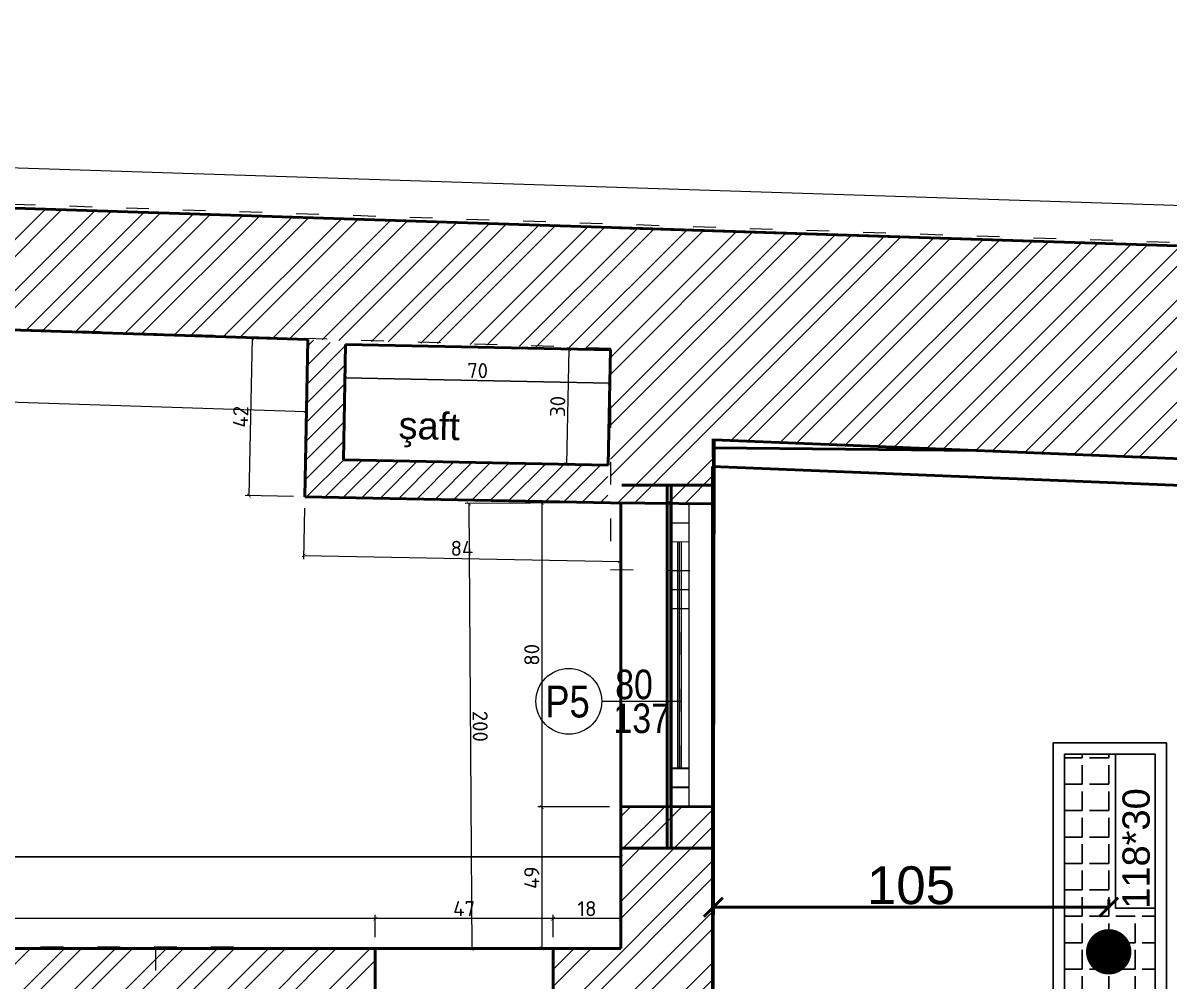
# Model space of a CAD drawing. Header units: inches. Extents: x -10121 to 9010, y 58067 to 62726.
# Drawn here: x 7172.9 to 7475.9, y 61978.5 to 62231.9 of the extents above; entities that cross this region are included whole.
import ezdxf

# ---------------------------------------------------------------- set-up
doc = ezdxf.new("R2010")
doc.units = ezdxf.units.IN
doc.linetypes.add('ACAD_ISO03W100', pattern=[30, 12, -18])
for name, color, linetype, lineweight in [('A-DUVAR 0.50', 40, 'Continuous', 50), ('A-YAZI 0.09', 41, 'Continuous', 9), ('Auto-Olcu', 33, 'Continuous', 15), ('Auto-Silik_Cizgiler', 47, 'Continuous', 9), ('Auto-SilikCizgiler', 251, 'Continuous', 9), ('BACAHATCH', 8, 'Continuous', 13), ('PEN', 151, 'Continuous', 20), ('PENYAZILARI', 84, 'Continuous', 20)]:
    doc.layers.add(name, color=color, linetype=linetype, lineweight=lineweight)
for name, color, linetype in [('Kıtc-002 Çizgi', 7, 'Continuous'), ('Kıtc-028 Yer Izgarası', 252, 'Continuous'), ('SIH', 4, 'Continuous')]:
    doc.layers.add(name, color=color, linetype=linetype)
doc.styles.add('1-20', font='isocpeur.ttf', dxfattribs={"height": 4})
doc.styles.get("Standard").update_dxf_attribs({"font": 'arial.ttf'})
doc.styles.add('STYLE1', font='technic_.ttf')
doc.dimstyles.new('ölçü 1_20', dxfattribs={"dimtxt": 4, "dimasz": 1, "dimexe": 1, "dimexo": 3, "dimtad": 1, "dimdec": 0, "dimtxsty": '1-20', "dimblk": 'ARCHTICK', "dimcen": 1.5, "dimclrd": 256, "dimclre": 256, "dimclrt": 256, "dimadec": 0, "dimazin": 0, "dimtfac": 1, "dimtdec": 0, "dimtmove": 0, "dimatfit": 3, "dimldrblk": 'ARCHTICK', "dimfxl": 1, "dimlwd": -1, "dimlwe": -1, "dimarcsym": 0})
doc.dimstyles.new('ölçü 1_50', dxfattribs={"dimtxt": 10, "dimasz": 5, "dimexe": 2, "dimexo": 5, "dimtad": 1, "dimdec": 0, "dimtxsty": 'Standard', "dimblk": 'ARCHTICK', "dimcen": 2.5, "dimclrd": 256, "dimclre": 256, "dimclrt": 256, "dimadec": 0, "dimazin": 0, "dimtfac": 1, "dimtdec": 0, "dimtmove": 0, "dimatfit": 3, "dimldrblk": 'ARCHTICK', "dimfxl": 1, "dimlwd": -1, "dimlwe": -1, "dimarcsym": 0})

# ---------------------------------------------------------------- blocks, each defined once
blk = doc.blocks.new('_ARCHTICK')
at = {"color": 0, "linetype": 'ByBlock', "const_width": 0.15}
blk.add_lwpolyline([(-0.5, -0.5), (0.5, 0.5)], dxfattribs=at)
blk = doc.blocks.new('*D554')
at = {"layer": 'Auto-Olcu', "ltscale": 5, "transparency": 16777216}
for p, q in [((7325.2, 62145.47), (7316.21, 62145.65)), ((7317.21, 62145.63), (7316.6, 62115.17)), ((7324.59, 62115.01), (7315.6, 62115.19))]:
    blk.add_line(p, q, dxfattribs=at)
at = {"layer": 'DEFPOINTS', "color": 0, "ltscale": 5, "transparency": 16777216}
for p in [(7328.2, 62145.41), (7316.6, 62115.17), (7327.59, 62114.95)]:
    blk.add_point(p, dxfattribs=at)
at = {"layer": 'Auto-Olcu', "ltscale": 5, "transparency": 16777216}
for p, rotation in [((7317.21, 62145.63), 88.84809552016887), ((7316.6, 62115.17), 268.8480955201688)]:
    blk.add_blockref('_ARCHTICK', p, dxfattribs=dict(at, rotation=rotation))
at = {"layer": 'Auto-Olcu', "ltscale": 5, "transparency": 16777216, "insert": (7314.28, 62130.45), "char_height": 4, "attachment_point": 5, "rotation": 88.8481, "style": '1-20'}
blk.add_mtext('30', dxfattribs=at)
blk = doc.blocks.new('*D634')
at = {"layer": 'Auto-Olcu', "ltscale": 5, "transparency": 16777216}
for p, q in [((6927.82, 62155.55), (6927.27, 62138.53)), ((7248.14, 62145.17), (7247.59, 62128.14)), ((6927.3, 62139.53), (7247.62, 62129.14))]:
    blk.add_line(p, q, dxfattribs=at)
at = {"layer": 'DEFPOINTS', "color": 0, "ltscale": 5, "transparency": 16777216}
for p in [(6927.91, 62158.55), (7248.24, 62148.17), (7247.62, 62129.14)]:
    blk.add_point(p, dxfattribs=at)
at = {"layer": 'Auto-Olcu', "ltscale": 5, "transparency": 16777216}
for p, rotation in [((6927.3, 62139.53), 178.1438250045762), ((7247.62, 62129.14), 358.1438250045762)]:
    blk.add_blockref('_ARCHTICK', p, dxfattribs=dict(at, rotation=rotation))
at = {"layer": 'Auto-Olcu', "ltscale": 5, "transparency": 16777216, "insert": (7087.55, 62136.96), "char_height": 4, "attachment_point": 5, "rotation": 358.1438, "style": '1-20'}
blk.add_mtext('320', dxfattribs=at)
blk = doc.blocks.new('*D635')
at = {"layer": 'Auto-Olcu', "ltscale": 5, "transparency": 16777216}
for p, q in [((7325.22, 62104.99), (7309.04, 62104.99)), ((7310.04, 62104.99), (7310.04, 62024.5)), ((7328.01, 62024.5), (7309.04, 62024.5))]:
    blk.add_line(p, q, dxfattribs=at)
at = {"layer": 'DEFPOINTS', "color": 0, "ltscale": 5, "transparency": 16777216}
for p in [(7328.22, 62104.99), (7310.04, 62024.5), (7331.01, 62024.5)]:
    blk.add_point(p, dxfattribs=at)
at = {"layer": 'Auto-Olcu', "ltscale": 5, "transparency": 16777216}
for p, rotation in [((7310.04, 62104.99), 90), ((7310.04, 62024.5), 270)]:
    blk.add_blockref('_ARCHTICK', p, dxfattribs=dict(at, rotation=rotation))
at = {"layer": 'Auto-Olcu', "ltscale": 5, "transparency": 16777216, "insert": (7307.42, 62064.75), "char_height": 4, "attachment_point": 5, "rotation": 90, "style": '1-20'}
blk.add_mtext('80', dxfattribs=at)
blk = doc.blocks.new('*D636')
at = {"layer": 'Auto-Olcu', "ltscale": 5, "transparency": 16777216}
for p, q in [((7328.01, 62024.5), (7309.04, 62024.5)), ((7310.04, 62024.5), (7310.04, 61987.1)), ((7328.01, 61987.1), (7309.04, 61987.1))]:
    blk.add_line(p, q, dxfattribs=at)
at = {"layer": 'DEFPOINTS', "color": 0, "ltscale": 5, "transparency": 16777216}
for p in [(7331.01, 62024.5), (7310.04, 61987.1), (7331.01, 61987.1)]:
    blk.add_point(p, dxfattribs=at)
at = {"layer": 'Auto-Olcu', "ltscale": 5, "transparency": 16777216}
for p, rotation in [((7310.04, 62024.5), 90), ((7310.04, 61987.1), 270)]:
    blk.add_blockref('_ARCHTICK', p, dxfattribs=dict(at, rotation=rotation))
at = {"layer": 'Auto-Olcu', "ltscale": 5, "transparency": 16777216, "insert": (7307.42, 62005.8), "char_height": 4, "attachment_point": 5, "rotation": 90, "style": '1-20'}
blk.add_mtext('49', dxfattribs=at)
blk = doc.blocks.new('*D637')
at = {"layer": 'Auto-Olcu', "ltscale": 5, "transparency": 16777216}
for p, q in [((7324.43, 62104.99), (7289.77, 62104.76)), ((7290.77, 62104.76), (7291.55, 61986.85)), ((7325.22, 61987.08), (7290.55, 61986.85))]:
    blk.add_line(p, q, dxfattribs=at)
at = {"layer": 'DEFPOINTS', "color": 0, "ltscale": 5, "transparency": 16777216}
for p in [(7327.43, 62105.01), (7291.55, 61986.85), (7328.22, 61987.1)]:
    blk.add_point(p, dxfattribs=at)
at = {"layer": 'Auto-Olcu', "ltscale": 5, "transparency": 16777216}
for p, rotation in [((7290.77, 62104.76), 90.38159087789447), ((7291.55, 61986.85), 270.3815908778944)]:
    blk.add_blockref('_ARCHTICK', p, dxfattribs=dict(at, rotation=rotation))
at = {"layer": 'Auto-Olcu', "ltscale": 5, "transparency": 16777216, "insert": (7293.78, 62045.83), "char_height": 4, "attachment_point": 5, "rotation": 270.3816, "style": '1-20'}
blk.add_mtext('200', dxfattribs=at)
blk = doc.blocks.new('*D638')
at = {"layer": 'Auto-Olcu', "ltscale": 5, "transparency": 16777216}
for p, q in [((7313.04, 61990.1), (7313.04, 61995.98)), ((7331.01, 61994.98), (7313.04, 61994.98)), ((7331.01, 61990.1), (7331.01, 61995.98))]:
    blk.add_line(p, q, dxfattribs=at)
at = {"layer": 'DEFPOINTS', "color": 0, "ltscale": 5, "transparency": 16777216}
for p in [(7313.04, 61994.98), (7313.04, 61987.1), (7331.01, 61987.1)]:
    blk.add_point(p, dxfattribs=at)
at = {"layer": 'Auto-Olcu', "ltscale": 5, "transparency": 16777216, "rotation": 180}
blk.add_blockref('_ARCHTICK', (7313.04, 61994.98), dxfattribs=at)
at = {"layer": 'Auto-Olcu', "ltscale": 5, "transparency": 16777216}
blk.add_blockref('_ARCHTICK', (7331.01, 61994.98), dxfattribs=at)
at = {"layer": 'Auto-Olcu', "ltscale": 5, "transparency": 16777216, "insert": (7322.02, 61997.61), "char_height": 4, "attachment_point": 5, "style": '1-20'}
blk.add_mtext('18', dxfattribs=at)
blk = doc.blocks.new('*D639')
at = {"layer": 'Auto-Olcu', "ltscale": 5, "transparency": 16777216}
for p, q in [((7266.04, 61990.1), (7266.04, 61995.98)), ((7313.04, 61994.98), (7266.04, 61994.98)), ((7313.04, 61990.1), (7313.04, 61995.98))]:
    blk.add_line(p, q, dxfattribs=at)
at = {"layer": 'DEFPOINTS', "color": 0, "ltscale": 5, "transparency": 16777216}
for p in [(7266.04, 61994.98), (7266.04, 61987.1), (7313.04, 61987.1)]:
    blk.add_point(p, dxfattribs=at)
at = {"layer": 'Auto-Olcu', "ltscale": 5, "transparency": 16777216, "rotation": 180}
blk.add_blockref('_ARCHTICK', (7266.04, 61994.98), dxfattribs=at)
at = {"layer": 'Auto-Olcu', "ltscale": 5, "transparency": 16777216}
blk.add_blockref('_ARCHTICK', (7313.04, 61994.98), dxfattribs=at)
at = {"layer": 'Auto-Olcu', "ltscale": 5, "transparency": 16777216, "insert": (7289.54, 61997.61), "char_height": 4, "attachment_point": 5, "style": '1-20'}
blk.add_mtext('47', dxfattribs=at)
blk = doc.blocks.new('*D640')
at = {"layer": 'Auto-Olcu', "ltscale": 5, "transparency": 16777216}
for p, q in [((6933.01, 61990.1), (6933.01, 61995.98)), ((7266.04, 61994.98), (6933.01, 61994.98)), ((7266.04, 61990.1), (7266.04, 61995.98))]:
    blk.add_line(p, q, dxfattribs=at)
at = {"layer": 'DEFPOINTS', "color": 0, "ltscale": 5, "transparency": 16777216}
for p in [(6933.01, 61994.98), (6933.01, 61987.1), (7266.04, 61987.1)]:
    blk.add_point(p, dxfattribs=at)
at = {"layer": 'Auto-Olcu', "ltscale": 5, "transparency": 16777216, "rotation": 180}
blk.add_blockref('_ARCHTICK', (6933.01, 61994.98), dxfattribs=at)
at = {"layer": 'Auto-Olcu', "ltscale": 5, "transparency": 16777216}
blk.add_blockref('_ARCHTICK', (7266.04, 61994.98), dxfattribs=at)
at = {"layer": 'Auto-Olcu', "ltscale": 5, "transparency": 16777216, "insert": (7099.52, 61997.61), "char_height": 4, "attachment_point": 5, "style": '1-20'}
blk.add_mtext('333', dxfattribs=at)
blk = doc.blocks.new('*D741')
at = {"layer": 'Auto-Olcu', "ltscale": 5, "transparency": 16777216}
for p, q in [((7245.24, 62148.23), (7232.46, 62148.48)), ((7233.46, 62148.46), (7232.65, 62106.84)), ((7244.43, 62106.61), (7231.65, 62106.86))]:
    blk.add_line(p, q, dxfattribs=at)
at = {"layer": 'DEFPOINTS', "color": 0, "ltscale": 5, "transparency": 16777216}
for p in [(7248.24, 62148.17), (7232.65, 62106.84), (7247.43, 62106.56)]:
    blk.add_point(p, dxfattribs=at)
at = {"layer": 'Auto-Olcu', "ltscale": 5, "transparency": 16777216}
for p, rotation in [((7233.46, 62148.46), 88.89115623494138), ((7232.65, 62106.84), 268.8911562349414)]:
    blk.add_blockref('_ARCHTICK', p, dxfattribs=dict(at, rotation=rotation))
at = {"layer": 'Auto-Olcu', "ltscale": 5, "transparency": 16777216, "insert": (7230.43, 62127.7), "char_height": 4, "attachment_point": 5, "rotation": 88.8912, "style": '1-20'}
blk.add_mtext('42', dxfattribs=at)
blk = doc.blocks.new('*D742')
at = {"layer": 'Auto-Olcu', "ltscale": 5, "transparency": 16777216}
for p, q in [((7247.34, 62103.56), (7247.09, 62090.06)), ((7330.96, 62101.96), (7330.71, 62088.46)), ((7247.11, 62091.06), (7330.73, 62089.46))]:
    blk.add_line(p, q, dxfattribs=at)
at = {"layer": 'DEFPOINTS', "color": 0, "ltscale": 5, "transparency": 16777216}
for p in [(7247.4, 62106.56), (7331.02, 62104.96), (7330.73, 62089.46)]:
    blk.add_point(p, dxfattribs=at)
at = {"layer": 'Auto-Olcu', "ltscale": 5, "transparency": 16777216}
for p, rotation in [((7247.11, 62091.06), 178.9089246349416), ((7330.73, 62089.46), 358.9089246349416)]:
    blk.add_blockref('_ARCHTICK', p, dxfattribs=dict(at, rotation=rotation))
at = {"layer": 'Auto-Olcu', "ltscale": 5, "transparency": 16777216, "insert": (7288.97, 62092.88), "char_height": 4, "attachment_point": 5, "rotation": 358.9089, "style": '1-20'}
blk.add_mtext('84', dxfattribs=at)
blk = doc.blocks.new('A$C09E06200')
at = {"layer": 'Kıtc-028 Yer Izgarası'}
for p, q in [((118.4, 30), (0, 30)), ((0, 30), (0, 0)), ((118.4, 0), (118.4, 30)), ((115.4, 27), (3, 27)), ((3, 27), (3, 3)), ((9.65, 22.26), (9.65, 27)), ((16.63, 22.26), (16.63, 27)), ((23.62, 22.26), (23.62, 27)), ((30.6, 22.26), (30.6, 27)), ((37.59, 22.26), (37.59, 27)), ((44.57, 22.26), (44.57, 27)), ((51.56, 22.26), (51.56, 27)), ((58.54, 22.26), (58.54, 27)), ((65.53, 22.26), (65.53, 27)), ((72.51, 22.26), (72.51, 27)), ((79.5, 22.26), (79.5, 27)), ((86.48, 22.26), (86.48, 27)), ((93.47, 22.26), (93.47, 27)), ((100.45, 22.26), (100.45, 27)), ((107.44, 22.26), (107.44, 27)), ((114.42, 22.26), (114.42, 27)), ((115.4, 3), (115.4, 27)), ((3, 22.26), (7.74, 22.26)), ((9.65, 22.26), (14.73, 22.26)), ((16.63, 22.26), (21.71, 22.26)), ((23.62, 22.26), (28.7, 22.26)), ((30.6, 22.26), (35.68, 22.26)), ((37.59, 22.26), (42.67, 22.26)), ((44.57, 22.26), (49.65, 22.26)), ((51.56, 22.26), (56.64, 22.26)), ((58.54, 22.26), (63.62, 22.26)), ((65.53, 22.26), (70.61, 22.26)), ((72.51, 22.26), (77.59, 22.26)), ((79.5, 22.26), (84.58, 22.26)), ((86.48, 22.26), (91.56, 22.26)), ((93.47, 22.26), (98.55, 22.26)), ((100.45, 22.26), (105.53, 22.26)), ((107.44, 22.26), (112.52, 22.26)), ((114.42, 22.26), (115.4, 22.26)), ((9.65, 15.27), (9.65, 20.35)), ((16.63, 15.27), (16.63, 20.35)), ((23.62, 15.27), (23.62, 20.35)), ((30.6, 15.27), (30.6, 20.35)), ((37.59, 15.27), (37.59, 20.35)), ((44.57, 15.27), (44.57, 20.35)), ((51.56, 15.27), (51.56, 20.35)), ((58.54, 15.27), (58.54, 20.35)), ((65.53, 15.27), (65.53, 20.35)), ((72.51, 15.27), (72.51, 20.35)), ((79.5, 15.27), (79.5, 20.35)), ((86.48, 15.27), (86.48, 20.35)), ((93.47, 15.27), (93.47, 20.35)), ((100.45, 15.27), (100.45, 20.35)), ((107.44, 15.27), (107.44, 20.35)), ((114.42, 15.27), (114.42, 20.35)), ((3, 15.27), (7.74, 15.27)), ((9.65, 15.27), (14.73, 15.27)), ((16.63, 15.27), (21.71, 15.27)), ((23.62, 15.27), (28.7, 15.27)), ((30.6, 15.27), (35.68, 15.27)), ((37.59, 15.27), (42.67, 15.27)), ((44.57, 15.27), (49.65, 15.27)), ((51.56, 15.27), (56.64, 15.27)), ((58.54, 15.27), (63.62, 15.27)), ((65.53, 15.27), (70.61, 15.27)), ((72.51, 15.27), (77.59, 15.27)), ((79.5, 15.27), (84.58, 15.27)), ((86.48, 15.27), (91.56, 15.27)), ((93.47, 15.27), (98.55, 15.27)), ((100.45, 15.27), (105.53, 15.27)), ((107.44, 15.27), (112.52, 15.27)), ((114.42, 15.27), (115.4, 15.27)), ((9.65, 8.29), (9.65, 13.37)), ((16.63, 8.29), (16.63, 13.37)), ((23.62, 8.29), (23.62, 13.37)), ((30.6, 8.29), (30.6, 13.37)), ((37.59, 8.29), (37.59, 13.37)), ((44.57, 8.29), (44.57, 13.37)), ((51.56, 8.29), (51.56, 13.37)), ((58.54, 8.29), (58.54, 13.37)), ((65.53, 8.29), (65.53, 13.37)), ((72.51, 8.29), (72.51, 13.37)), ((115.4, 13.5), (74.67, 13.5)), ((74.67, 13.5), (74.67, 3)), ((115.4, 3), (115.4, 13.5)), ((3, 8.29), (7.74, 8.29)), ((9.65, 8.29), (14.73, 8.29)), ((9.65, 3), (9.65, 6.38)), ((16.63, 8.29), (21.71, 8.29)), ((16.63, 3), (16.63, 6.38)), ((23.62, 8.29), (28.7, 8.29)), ((23.62, 3), (23.62, 6.38)), ((30.6, 8.29), (35.68, 8.29)), ((30.6, 3), (30.6, 6.38)), ((37.59, 8.29), (42.67, 8.29)), ((37.59, 3), (37.59, 6.38)), ((44.57, 8.29), (49.65, 8.29)), ((44.57, 3), (44.57, 6.38)), ((51.56, 8.29), (56.64, 8.29)), ((51.56, 3), (51.56, 6.38)), ((58.54, 8.29), (63.62, 8.29)), ((58.54, 3), (58.54, 6.38)), ((65.53, 8.29), (70.61, 8.29)), ((65.53, 3), (65.53, 6.38)), ((72.51, 3), (72.51, 6.38)), ((0, 0), (118.4, 0)), ((3, 3), (115.4, 3)), ((74.67, 3), (115.4, 3))]:
    blk.add_line(p, q, dxfattribs=at)
blk.add_text('118*30', height=7.2, dxfattribs=at).set_placement((74.5, 4.43))
blk = doc.blocks.new('A$C7E7D3E18')
at = {"layer": 'SIH', "linetype": 'Continuous', "const_width": 6}
blk.add_lwpolyline([(3, 6, 1), (9, 6, 1)], format="xyb", close=True, dxfattribs=at)
blk = doc.blocks.new('*D799')
at = {"layer": 'A-DUVAR 0.50', "transparency": 16777216}
for p, q in [((7355.41, 61997.83), (7355.41, 62000.01)), ((7459.97, 61997.83), (7459.97, 62000.01)), ((7459.97, 61998.01), (7355.41, 61998.01))]:
    blk.add_line(p, q, dxfattribs=at)
at = {"layer": 'DEFPOINTS', "color": 0, "transparency": 16777216}
for p in [(7355.41, 61998.01), (7355.41, 61984.95), (7459.97, 61984.16)]:
    blk.add_point(p, dxfattribs=at)
at = {"layer": 'A-DUVAR 0.50', "transparency": 16777216, "xscale": 5, "yscale": 5, "zscale": 5, "rotation": 180}
blk.add_blockref('_ARCHTICK', (7355.41, 61998.01), dxfattribs=at)
at = {"layer": 'A-DUVAR 0.50', "transparency": 16777216, "xscale": 5, "yscale": 5, "zscale": 5}
blk.add_blockref('_ARCHTICK', (7459.97, 61998.01), dxfattribs=at)
at = {"layer": 'A-DUVAR 0.50', "transparency": 16777216, "insert": (7407.69, 62003.74), "char_height": 10, "attachment_point": 5}
blk.add_mtext('105', dxfattribs=at)
blk = doc.blocks.new('*D800')
at = {"layer": 'A-DUVAR 0.50', "transparency": 16777216}
for p, q in [((7520.62, 62108.53), (7522.8, 62108.53)), ((7520.8, 61986.2), (7520.8, 62108.53)), ((7520.62, 61986.2), (7522.8, 61986.2))]:
    blk.add_line(p, q, dxfattribs=at)
at = {"layer": 'DEFPOINTS', "color": 0, "transparency": 16777216}
for p in [(7504.12, 62108.53), (7520.8, 62108.53), (7462.97, 61986.2)]:
    blk.add_point(p, dxfattribs=at)
at = {"layer": 'A-DUVAR 0.50', "transparency": 16777216, "xscale": 5, "yscale": 5, "zscale": 5}
for p, rotation in [((7520.8, 62108.53), 90), ((7520.8, 61986.2), 270)]:
    blk.add_blockref('_ARCHTICK', p, dxfattribs=dict(at, rotation=rotation))
at = {"layer": 'A-DUVAR 0.50', "transparency": 16777216, "insert": (7515.15, 62047.36), "char_height": 10, "attachment_point": 5, "rotation": 90}
blk.add_mtext('122', dxfattribs=at)

msp = doc.modelspace()

# ---------------------------------------------------------------- hatches: boundary and pattern name
at = {"layer": 'Auto-Silik_Cizgiler'}
h = msp.add_hatch(dxfattribs=at)
h.set_pattern_fill('ANSI31', color=256, scale=28)
h.set_pattern_definition([(45, (38430.9555, 5109.834), (-2.47487373, 2.47487373), [])])
h.paths.add_polyline_path([(7327.59, 62114.95), (7327.49, 62105), (7247.4, 62106.61), (7248.24, 62148.17), (7258.21, 62146.82), (7257.6, 62116.35)])
h = msp.add_hatch(dxfattribs=at)
h.set_pattern_fill('ANSI32', color=256)
h.set_pattern_definition([(45, (-13463.558, 83650.127), (-6.735192, 6.735192), []), (45, (-13459.067, 83650.127), (-6.735192, 6.735192), [])])
edge = h.paths.add_edge_path()
edge.add_line((7266.04, 61987.1), (6933.01, 61987.1))
edge.add_line((6933.01, 61987.1), (6912.04, 61987.1))
edge.add_line((6912.04, 61987.1), (6912.03, 61846.57))
edge.add_line((6912.03, 61846.57), (6912.04, 61846.57))
edge.add_line((6912.04, 61846.57), (6912.01, 61818.39))
edge.add_line((6912.01, 61818.39), (6933.01, 61818.39))
edge.add_line((6933.01, 61818.39), (6933.01, 61832.89))
edge.add_line((6933.01, 61832.89), (6947.01, 61832.89))
edge.add_line((6947.01, 61832.89), (6947.01, 61972.89))
edge.add_line((6947.01, 61972.89), (7207.88, 61972.89))
edge.add_line((7207.88, 61972.89), (7207.88, 61972.78))
edge.add_line((7207.88, 61972.78), (7208.01, 61827.89))
edge.add_line((7208.01, 61827.89), (7227.01, 61827.89))
edge.add_line((7227.01, 61827.89), (7227.01, 61834.85))
edge.add_line((7227.01, 61834.85), (7233.01, 61834.85))
edge.add_line((7233.01, 61834.85), (7233.01, 61845.92))
edge.add_line((7233.01, 61845.92), (7232.14, 61845.92))
edge.add_arc((7188.44, 61848.21), 43.76, 356.9998, 399.9178)
edge.add_line((7222.01, 61876.29), (7222.01, 61958.86))
edge.add_line((7222.01, 61958.86), (7266.04, 61959.12))
edge.add_line((7266.04, 61959.12), (7266.04, 61987.1))
h.paths.add_polyline_path([(7355.22, 62018.68), (7355.22, 62024.63), (7331.01, 62024.5), (7331.01, 61987.1), (7313.04, 61987.1), (7313.04, 61959.33), (7341.01, 61959.5), (7341.01, 61848.08), (7355.22, 61848.08)])

# ---------------------------------------------------------------- linework, layer by layer
at = {"layer": 'A-DUVAR 0.50'}
for p, q in [((5971.82, 62221.75), (7970.77, 62156.97)), ((7248.24, 62148.17), (7247.4, 62106.56)), ((7258.21, 62146.82), (7257.6, 62116.35)), ((7328.2, 62145.41), (7258.21, 62146.82)), ((7328.2, 62145.41), (7327.59, 62114.95)), ((7355.22, 61848.08), (7355.61, 62121.82)), ((7355.58, 62121.63), (7355.41, 62104.72)), ((7499.02, 62115.8), (7355.58, 62121.63)), ((7425.22, 62118.8), (7355.56, 62119.5)), ((7257.6, 62116.35), (7327.59, 62114.95)), ((7355.24, 62114.58), (7355.24, 62109.58)), ((7343.24, 62109.58), (7343.24, 62013.58)), ((7344.24, 62109.58), (7344.24, 62013.58)), ((7247.4, 62106.56), (7328.22, 62104.99)), ((7328.22, 62104.99), (7355.41, 62104.72)), ((7331.01, 62104.5), (7331.01, 61987.1)), ((7331.01, 62024.5), (7355.22, 62024.64)), ((7355.22, 61848.08), (7355.22, 62024.64)), ((7331.01, 61987.1), (6912.04, 61987.1)), ((7266.04, 61959.12), (7266.04, 61987.1)), ((7313.04, 61959.33), (7313.04, 61987.1))]:
    msp.add_line(p, q, dxfattribs=at)
at = {"layer": 'A-DUVAR 0.50', "color": 0}
for p, q in [((7746.57, 62164.24), (7330.58, 62177.72)), ((7355.24, 61848.08), (7355.24, 62114.58)), ((7498.68, 62108.75), (7355.24, 62114.58)), ((7355.24, 62114.58), (7504.12, 62108.53)), ((7355.24, 62114.58), (7355.24, 62013.58)), ((7355.24, 62109.58), (7331.24, 62109.58)), ((7355.24, 62013.58), (7331.24, 62013.58))]:
    msp.add_line(p, q, dxfattribs=at)
at = {"layer": 'A-DUVAR 0.50'}
msp.add_lwpolyline([(6912.17, 62139.63), (6912.17, 62102.2), (6927.91, 62102.2), (6927.91, 62158.55), (7248.24, 62148.17)], dxfattribs=at)
at = {"layer": 'Auto-Silik_Cizgiler'}
for p, q in [((7147.64, 62151.43), (7178.85, 62182.64)), ((7151.99, 62151.29), (7183.2, 62182.5)), ((7160.69, 62151.01), (7191.9, 62182.21)), ((7165.04, 62150.87), (7196.25, 62182.07)), ((7173.74, 62150.59), (7204.94, 62181.79)), ((7178.09, 62150.45), (7209.29, 62181.65)), ((7186.79, 62150.16), (7217.99, 62181.37)), ((7191.14, 62150.02), (7222.34, 62181.23)), ((7199.83, 62149.74), (7231.04, 62180.95)), ((7204.18, 62149.6), (7235.39, 62180.81)), ((7212.88, 62149.32), (7244.09, 62180.52)), ((7217.23, 62149.18), (7248.44, 62180.38)), ((7225.93, 62148.9), (7257.13, 62180.1)), ((7230.28, 62148.75), (7261.48, 62179.96)), ((7238.98, 62148.47), (7270.18, 62179.68)), ((7243.33, 62148.33), (7274.53, 62179.54)), ((7252.02, 62148.05), (7283.23, 62179.25)), ((7256.37, 62147.91), (7287.58, 62179.11)), ((7265.07, 62147.63), (7296.28, 62178.83)), ((7269.42, 62147.49), (7300.63, 62178.69)), ((7278.12, 62147.2), (7309.32, 62178.41)), ((7282.47, 62147.06), (7313.67, 62178.27)), ((7291.17, 62146.78), (7322.37, 62177.99)), ((7295.52, 62146.64), (7326.72, 62177.85)), ((7304.21, 62146.36), (7335.42, 62177.56)), ((7308.56, 62146.22), (7339.77, 62177.42)), ((7317.26, 62145.94), (7348.47, 62177.14)), ((7321.61, 62145.79), (7352.82, 62177)), ((7328.22, 62143.42), (7361.51, 62176.72)), ((7328.22, 62138.93), (7365.86, 62176.58)), ((7328.22, 62129.95), (7374.56, 62176.29)), ((7328.22, 62125.46), (7378.91, 62176.15)), ((7328.22, 62116.48), (7387.61, 62175.87)), ((7328.22, 62111.99), (7391.96, 62175.73)), ((7330.18, 62104.97), (7400.66, 62175.45)), ((7334.63, 62104.93), (7405.01, 62175.31)), ((7360.12, 62121.44), (7413.7, 62175.03)), ((7364.44, 62121.27), (7418.05, 62174.89)), ((7373.06, 62120.92), (7426.75, 62174.6)), ((7377.38, 62120.74), (7431.1, 62174.46)), ((7386.01, 62120.39), (7439.8, 62174.18)), ((7390.32, 62120.22), (7444.15, 62174.04)), ((7398.95, 62119.86), (7452.85, 62173.76)), ((7403.27, 62119.69), (7457.2, 62173.62)), ((7411.9, 62119.34), (7465.9, 62173.34)), ((7416.21, 62119.16), (7470.24, 62173.19)), ((7424.84, 62118.81), (7478.94, 62172.91)), ((7429.16, 62118.64), (7483.29, 62172.77)), ((7437.79, 62118.29), (7491.99, 62172.49)), ((7442.1, 62118.11), (7496.34, 62172.35)), ((7450.73, 62117.76), (7505.04, 62172.07)), ((7455.05, 62117.59), (7509.39, 62171.93)), ((7463.68, 62117.24), (7518.09, 62171.64)), ((7467.99, 62117.06), (7522.43, 62171.5)), ((7343.52, 62104.84), (7355.54, 62116.86)), ((7347.96, 62104.79), (7355.49, 62112.32))]:
    msp.add_line(p, q, dxfattribs=at)
at = {"layer": 'Auto-SilikCizgiler', "color": 1, "linetype": 'ACAD_ISO03W100', "ltscale": 0.5, "true_color": 0xe60000}
for p, q in [((7970.77, 62157.52), (5972, 62223.3)), ((7328.24, 62145.77), (6927.94, 62158.75)), ((7328.24, 62145.77), (7328.24, 62087.29)), ((7355.24, 62087.02), (7355.24, 62121.83)), ((7355.61, 62121.82), (7504.41, 62115.78)), ((7328.24, 62087.29), (7355.24, 62087.02)), ((7331.03, 62087.26), (7331.03, 62024.69)), ((7349.01, 62086.94), (7344.01, 62086.91)), ((7344.03, 62024.78), (7344.03, 62086.91)), ((7349.03, 62024.78), (7349.03, 62086.94)), ((7355.24, 62087.02), (7355.24, 62024.87)), ((7349.03, 62081.94), (7344.03, 62081.91)), ((7349.03, 62076.94), (7344.03, 62076.91)), ((7349.03, 62076.94), (7344.03, 62076.91)), ((7346.03, 62034.78), (7346.03, 62076.93)), ((7346.53, 62034.78), (7346.53, 62076.93)), ((7347.03, 62034.78), (7347.03, 62076.93)), ((7349.03, 62034.8), (7344.03, 62034.77)), ((7349.03, 62029.8), (7344.03, 62029.77)), ((7331.03, 62024.69), (7355.24, 62024.83)), ((7331.03, 62024.69), (7331.03, 61987.29)), ((7355.24, 61846.83), (7355.24, 62024.87)), ((7331.03, 62018.69), (7331.03, 62008.08)), ((7228.56, 61987.4), (7049.5, 61987.4)), ((7207.91, 61987.29), (7207.91, 61972.98)), ((7266.06, 61987.29), (7207.91, 61987.29)), ((7266.06, 61959.31), (7266.06, 61987.29)), ((7313.06, 61959.53), (7313.06, 61987.29))]:
    msp.add_line(p, q, dxfattribs=at)
for points in [[(7313.06, 61987.29), (7266.06, 61987.29)], [(7331.03, 61987.29), (7313.06, 61987.29)]]:
    msp.add_lwpolyline(points, dxfattribs=at)
at = {"layer": 'BACAHATCH'}
msp.add_line((7970.77, 62167.6), (5987.36, 62231.88), dxfattribs=at)
at = {"layer": 'PEN'}
for p, q in [((7348.98, 62104.6), (7343.98, 62104.58)), ((7344.01, 62024.59), (7344.01, 62104.58)), ((7349.01, 62024.59), (7349.01, 62104.6)), ((7355.22, 62104.67), (7355.22, 62024.67)), ((7349.01, 62099.6), (7344.01, 62099.58)), ((7349.01, 62094.6), (7344.01, 62094.58)), ((7346.01, 62034.59), (7346.01, 62094.59)), ((7346.51, 62034.59), (7346.51, 62094.59)), ((7347.01, 62034.59), (7347.01, 62094.59)), ((7349.01, 62034.6), (7344.01, 62034.57)), ((7349.01, 62029.6), (7344.01, 62029.57))]:
    msp.add_line(p, q, dxfattribs=at)
at = {"layer": 'PENYAZILARI'}
msp.add_line((7325.91, 62052.45), (7346.75, 62052.45), dxfattribs=at)
msp.add_circle((7317.21, 62052.45), 8.7, dxfattribs=at)

# ---------------------------------------------------------------- block references
at = {"extrusion": (0, 0, -1), "zscale": -1, "rotation": 180}
msp.add_blockref('A$C7E7D3E18', (-7453.97, 61992.2), dxfattribs=at)
at = {"layer": 'Kıtc-002 Çizgi', "rotation": 90}
msp.add_blockref('A$C09E06200', (7475.24, 61923.08), dxfattribs=at)

# ---------------------------------------------------------------- texts
at = {"layer": 'A-YAZI 0.09', "insert": (7272.31, 62129.1), "char_height": 7.2, "width": 87.7562, "attachment_point": 1, "rotation": 358.5748}
msp.add_mtext('şaft', dxfattribs=at)
at = {"layer": 'PENYAZILARI', "style": 'STYLE1'}
for s, height, p in [('80', 7.8, (7329.49, 62053.02)), ('P5', 8.4, (7310.98, 62048.19)), ('137', 7.8, (7329.04, 62044.07))]:
    msp.add_text(s, height=height, dxfattribs=at).set_placement(p)

# ---------------------------------------------------------------- dimensions: what is measured, and where the dimension line sits
at = {"layer": 'A-DUVAR 0.50'}
dim = msp.add_linear_dim(base=(7520.8, 62108.53), p1=(7462.97, 61986.2), p2=(7504.12, 62108.53), angle=90, dimstyle='ölçü 1_50', override={"dimfxl": 0.18, "dimfxlon": 1}, dxfattribs=at)
dim.commit()
dim.dimension.update_dxf_attribs({"geometry": '*D800', "text_midpoint": (7515.15, 62047.36)})
dim = msp.add_linear_dim(base=(7355.41, 61998.01), p1=(7459.97, 61984.16), p2=(7355.41, 61984.95), dimstyle='ölçü 1_50', override={"dimfxl": 0.18, "dimfxlon": 1}, dxfattribs=at)
dim.commit()
dim.dimension.update_dxf_attribs({"geometry": '*D799', "text_midpoint": (7407.69, 62003.74)})
at = {"layer": 'Auto-Olcu', "ltscale": 5}
for p1, p2, distance, picture, middle in [((6927.91, 62158.55), (7248.24, 62148.17), -19.04, '*D634', (7087.55, 62136.96)), ((7248.24, 62148.17), (7247.43, 62106.56), -14.78, '*D741', (7230.43, 62127.7)), ((7328.2, 62145.41), (7327.59, 62114.95), -10.99, '*D554', (7314.28, 62130.45)), ((7247.4, 62106.56), (7331.02, 62104.96), -15.5, '*D742', (7288.97, 62092.88))]:
    dim = msp.add_aligned_dim(p1=p1, p2=p2, distance=distance, dimstyle='ölçü 1_20', dxfattribs=at)
    dim.commit()
    dim.dimension.update_dxf_attribs({"geometry": picture, "text_midpoint": middle})
msp.add_aligned_dim(p1=(7258.21, 62146.82), p2=(7328.2, 62145.41), distance=-8.81, dimstyle='ölçü 1_20', dxfattribs=at).render()
dim = msp.add_aligned_dim(p1=(7327.43, 62105.01), p2=(7328.22, 61987.1), distance=-36.67, text='200', dimstyle='ölçü 1_20', dxfattribs=at)
dim.commit()
dim.dimension.update_dxf_attribs({"geometry": '*D637', "text_midpoint": (7293.78, 62045.83)})
dim = msp.add_linear_dim(base=(7310.04, 62024.5), p1=(7328.22, 62104.99), p2=(7331.01, 62024.5), angle=90, dimstyle='ölçü 1_20', dxfattribs=at)
dim.commit()
dim.dimension.update_dxf_attribs({"geometry": '*D635', "text_midpoint": (7307.42, 62064.75)})
dim = msp.add_linear_dim(base=(7310.04, 61987.1), p1=(7331.01, 62024.5), p2=(7331.01, 61987.1), angle=90, text='49', dimstyle='ölçü 1_20', dxfattribs=at)
dim.commit()
dim.dimension.update_dxf_attribs({"geometry": '*D636', "text_midpoint": (7307.42, 62005.8)})
msp.add_linear_dim(base=(7331.01, 62011.33), p1=(6933.01, 61987.1), p2=(7331.01, 61987.1), dimstyle='ölçü 1_20', dxfattribs=at).render()
for base, p1, p2, picture, middle in [((6933.01, 61994.98), (7266.04, 61987.1), (6933.01, 61987.1), '*D640', (7099.52, 61997.61)), ((7266.04, 61994.98), (7313.04, 61987.1), (7266.04, 61987.1), '*D639', (7289.54, 61997.61)), ((7313.04, 61994.98), (7331.01, 61987.1), (7313.04, 61987.1), '*D638', (7322.02, 61997.61))]:
    dim = msp.add_linear_dim(base=base, p1=p1, p2=p2, dimstyle='ölçü 1_20', dxfattribs=at)
    dim.commit()
    dim.dimension.update_dxf_attribs({"geometry": picture, "text_midpoint": middle})

doc.saveas('drawing.dxf')
